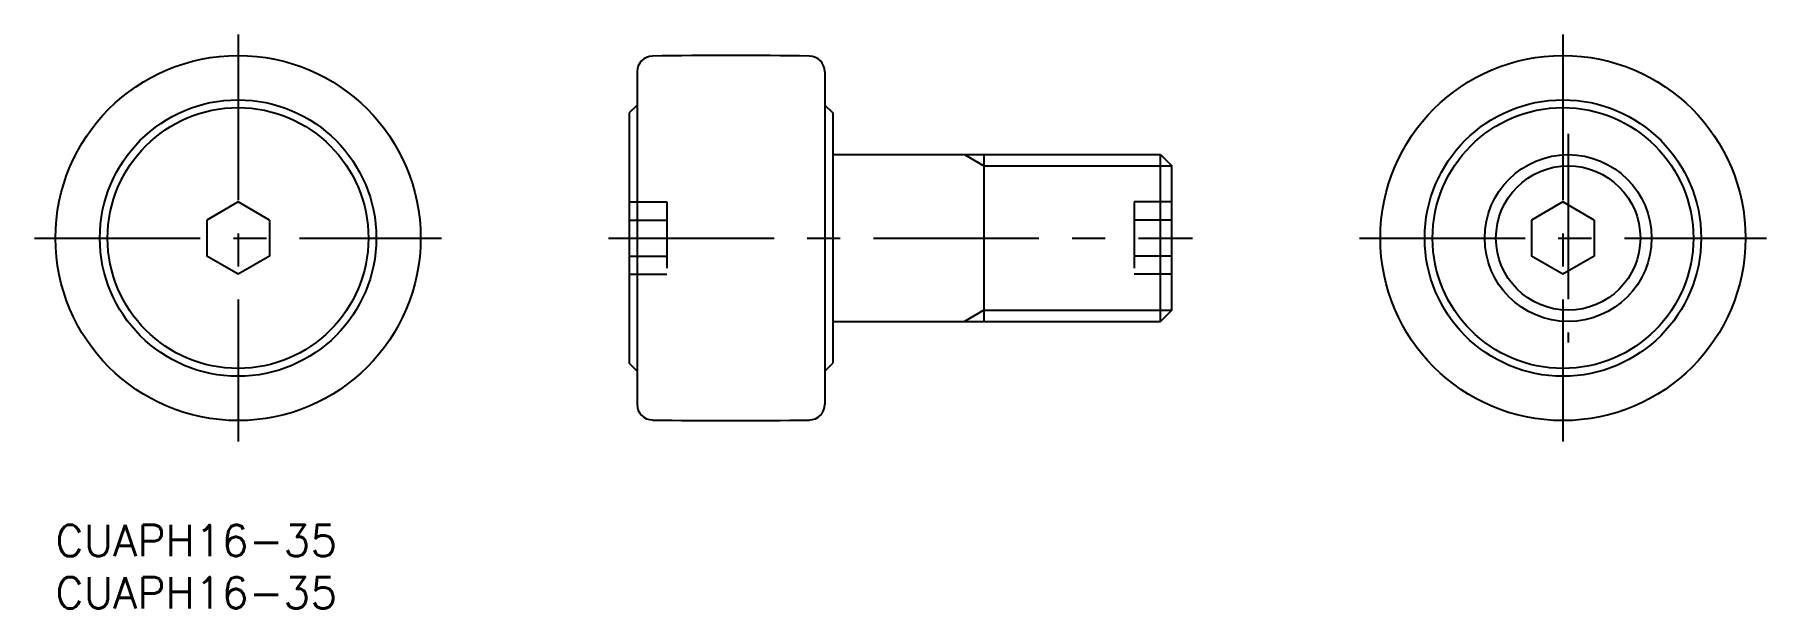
# Model space of a CAD drawing. Extents: x -2 to 164, y -8 to 47.
import ezdxf

# ---------------------------------------------------------------- set-up
doc = ezdxf.new("R2010")
doc.units = 0
doc.header["$LTSCALE"] = 0.5
doc.linetypes.add('CENTER', pattern=[50.8, 31.75, -6.35, 6.35, -6.35])
doc.linetypes.add('DASHED', pattern=[19.05, 12.7, -6.35])
for name, color, linetype in [('MSM_CENTER', 1, 'CENTER'), ('MSM_CONTINUOUS', 7, 'CONTINUOUS'), ('MSM_DASHED', 4, 'DASHED'), ('MSM_NARROW', 5, 'CONTINUOUS'), ('MSM_PART_NUMBER', 7, 'CONTINUOUS')]:
    doc.layers.add(name, color=color, linetype=linetype)
doc.styles.get("Standard").update_dxf_attribs({"font": 'txt.shx', "height": 3, "bigfont": 'bigfont.shx'})

# ---------------------------------------------------------------- blocks, each defined once
blk = doc.blocks.new('*U15')
at = {"layer": 'MSM_PART_NUMBER'}
blk.add_text('CUAPH16-35', height=3, dxfattribs=at).set_placement((0, -3))
blk = doc.blocks.new('*U16')
at = {"layer": 'MSM_PART_NUMBER'}
blk.add_text('CUAPH16-35', height=3, dxfattribs=at).set_placement((0, -8))

msp = doc.modelspace()

# ---------------------------------------------------------------- linework, layer by layer
at = {"layer": 'MSM_CENTER'}
for p, q in [((17.5, 47), (17.5, 8)), ((144.5, 47), (144.5, 8)), ((145, 37.5), (145, 17.5)), ((-2, 27.5), (37, 27.5)), ((53, 27.5), (109, 27.5)), ((125, 27.5), (164, 27.5))]:
    msp.add_line(p, q, dxfattribs=at)
at = {"layer": 'MSM_CONTINUOUS'}
for p, q in [((55.75, 43.44), (55.75, 11.56)), ((73.75, 43.44), (73.75, 11.56)), ((55.75, 40.25), (55, 39.5)), ((73.75, 40.25), (74.5, 39.5)), ((55, 39.5), (55, 15.5)), ((74.5, 39.5), (74.5, 15.5)), ((74.5, 35.5), (105.92, 35.5)), ((89, 35.5), (89, 19.5)), ((105.92, 19.5), (105.92, 35.5)), ((105.92, 35.5), (107, 34.42)), ((107, 20.58), (107, 34.42)), ((17.5, 30.96), (14.5, 29.23)), ((20.5, 29.23), (17.5, 30.96)), ((144.5, 30.96), (141.5, 29.23)), ((147.5, 29.23), (144.5, 30.96)), ((14.5, 29.23), (14.5, 25.77)), ((20.5, 29.23), (20.5, 25.77)), ((141.5, 29.23), (141.5, 25.77)), ((147.5, 29.23), (147.5, 25.77)), ((17.5, 24.04), (14.5, 25.77)), ((20.5, 25.77), (17.5, 24.04)), ((144.5, 24.04), (141.5, 25.77)), ((147.5, 25.77), (144.5, 24.04)), ((107, 20.58), (105.92, 19.5)), ((74.5, 19.5), (105.92, 19.5)), ((55.75, 14.75), (55, 15.5)), ((73.75, 14.75), (74.5, 15.5))]:
    msp.add_line(p, q, dxfattribs=at)
for centre, radius in [((17.5, 27.5), 17.5), ((144.5, 27.5), 17.5), ((17.5, 27.5), 13.25), ((17.5, 27.5), 12.5), ((144.5, 27.5), 13.25), ((144.5, 27.5), 12.5), ((145, 27.5), 8)]:
    msp.add_circle(centre, radius, dxfattribs=at)
for centre, radius, start, end in [((57.25, 43.44), 1.5, 90.8621, 180), ((64.75, -455), 500, 89.1379, 90.8621), ((72.25, 43.44), 1.5, 0, 89.1379), ((57.25, 11.56), 1.5, 180, 269.1379), ((64.75, 510), 500, 269.1379, 270.8621), ((72.25, 11.56), 1.5, 270.8621, 0)]:
    msp.add_arc(centre, radius, start, end, dxfattribs=at)
at = {"layer": 'MSM_DASHED'}
for p, q in [((55, 30.96), (58.6, 30.96)), ((58.6, 30.96), (58.6, 24.04)), ((103.4, 30.96), (103.4, 24.04)), ((107, 30.96), (103.4, 30.96)), ((55, 29.23), (58.6, 29.23)), ((107, 29.23), (103.4, 29.23)), ((55, 25.77), (58.6, 25.77)), ((107, 25.77), (103.4, 25.77)), ((55, 24.04), (58.6, 24.04)), ((107, 24.04), (103.4, 24.04))]:
    msp.add_line(p, q, dxfattribs=at)
at = {"layer": 'MSM_NARROW'}
for p, q in [((87.13, 35.5), (89, 34.42)), ((89, 34.42), (107, 34.42)), ((89, 20.58), (87.13, 19.5)), ((89, 20.58), (107, 20.58))]:
    msp.add_line(p, q, dxfattribs=at)
msp.add_circle((145, 27.5), 6.92, dxfattribs=at)

# ---------------------------------------------------------------- block references
at = {"layer": 'MSM_CONTINUOUS'}
for name in ['*U15', '*U16']:
    msp.add_blockref(name, (0, 0), dxfattribs=at)

doc.saveas('drawing.dxf')
